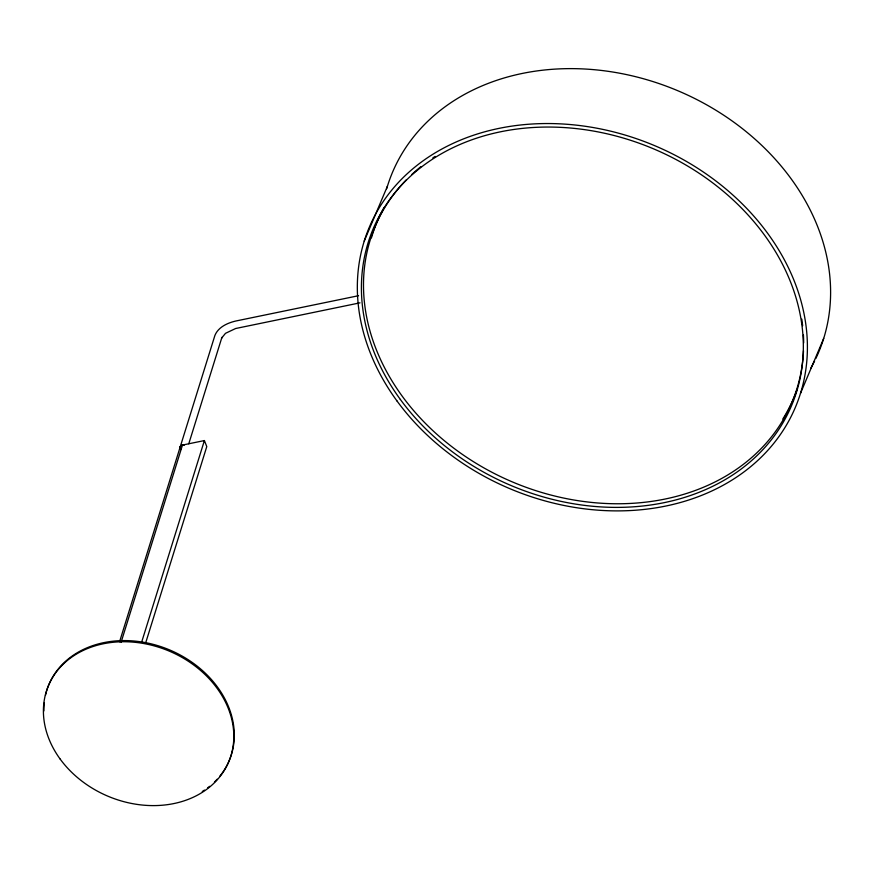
<?xml version="1.0" encoding="UTF-8"?>
<svg xmlns="http://www.w3.org/2000/svg" width="874" height="874" viewBox="0 0 874 874"><rect width="100%" height="100%" fill="white"/><g stroke="black" fill="none" stroke-linecap="round" stroke-linejoin="round"><path stroke-width="1.31" d="M119.552 641.778L214.895 335.463C218.238 327.073 227.568 322.921 235.838 321.009L358.548 295.707M121.06 642.379L182.469 445.074L204.396 440.562L206.777 446.592L145.576 643.209M188.773 443.795L221.909 337.364L221.614 338.085L225.492 333.333L235.619 328.515L359.99 302.841M141.577 642.39L204.396 440.562M364.229 241.104L387.433 186.184M800.497 393.322L823.701 338.402M180.667 449.553A3.638 3.015 17.3 0 1 180.634 446.144A3.638 3.015 17.3 0 1 184.305 445.15M180.306 448.657A3.66 2.95 22.9 0 1 182.469 445.074M814.612 361.017A231.282 186.162 22.9 0 1 810.777 368.194M386.658 188.762A231.282 186.162 22.9 0 1 671.92 88.318A231.282 186.162 22.9 0 1 815.803 358.58M45.47 695.322A97.855 78.758 22.9 0 1 173.609 651.687A97.855 78.758 22.9 0 1 219.8 776.221M217.211 779.215A97.855 78.758 22.9 0 1 214.447 782.055M209.596 786.327A97.855 78.758 22.9 0 1 207.597 787.878M204.45 790.096A97.855 78.758 22.9 0 1 202.276 791.505M43.897 710.944A97.855 78.758 22.9 0 1 44.224 703.013M803.49 350.791A226.191 182.054 22.9 0 1 511.028 481.345A226.191 182.054 22.9 0 1 406.235 179.902M411.894 174.396A226.191 182.054 22.9 0 1 420.94 166.606M432.859 157.91A226.191 182.054 22.9 0 1 435.121 156.424M801.786 319.119A226.191 182.054 22.9 0 1 802.649 325.74M803.414 335.026A226.191 182.054 22.9 0 1 803.654 342.947M797.175 389.225A226.191 182.054 22.9 0 1 782.798 419.007M371.417 237.87A226.191 182.054 22.9 0 1 384.178 207.367M400.314 399.407A227.098 182.797 22.9 0 0 781.848 424.633A227.098 182.797 22.9 0 0 564.943 127.604A227.098 182.797 22.9 0 0 400.314 399.407M396.96 400.926A231.282 186.162 22.9 0 0 785.518 426.61A231.282 186.162 22.9 0 0 564.626 124.108A231.282 186.162 22.9 0 0 396.96 400.926M60.164 759.08A97.855 78.758 22.9 0 0 224.563 769.95A97.855 78.758 22.9 0 0 131.1 641.975A97.855 78.758 22.9 0 0 60.164 759.08"/></g></svg>
